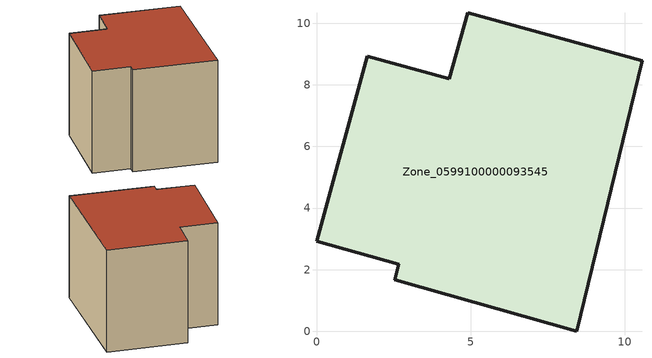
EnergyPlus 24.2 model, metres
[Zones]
Zone_0599100000093545
 floor ground (C_G): 10.56,8.78 8.45,0 2.53,1.68 2.67,2.17 0,2.93 1.65,8.92 4.31,8.19 4.91,10.34 z0
 wall outside (C_F): 8.45,0 10.56,8.78 4.91,10.34 4.31,8.19 1.65,8.92 0,2.93 2.67,2.17 2.53,1.68 8.45,0 z0:7.93
 roof outside (C_R): 4.31,8.19 1.65,8.92 0,2.93 2.67,2.17 2.53,1.68 8.45,0 10.56,8.78 4.91,10.34 z7.93
[BUILDING]
Pand.0599100000093545: North Axis=0; Terrain=City; Loads Convergence Tolerance Value=0.04; Temperature Convergence Tolerance Value=0.4; Solar Distribution=FullExterior; Maximum Number of Warmup Days=25; Minimum Number of Warmup Days=1
[Site:Location]
Rotterdam.The.Hague.AP_ZH_NLD Design_Conditions: Latitude=51.96; Longitude=4.45; Time Zone=1; Elevation=-4.5
[SITE:GROUNDTEMPERATURE:BUILDINGSURFACE]
18, 18, 18, 18, 18, 18, 18, 18, 18, 18, 18, 18
[MATERIAL] Thermal Absorptance=0.9; Solar Absorptance=0.7; Visible Absorptance=0.7
Name | Roughness | Thickness | Conductivity | Density | Specific Heat
G.TI.1975-1991 | MediumSmooth | 0.15 | 0.288461 | 540 | 1210
F.TI.1975-1991 | Rough | 0.3 | 0.230769 | 1920 | 840
R.TI.1975-1991 | MediumRough | 0.2 | 0.153846 | 1500 | 1000
[CONSTRUCTION]
C_G: G.TI.1975-1991
C_F: F.TI.1975-1991
C_R: R.TI.1975-1991
[ZONE]
Zone_0599100000093545: Type=1; Multiplier=1; Ceiling Height=Autocalculate; Volume=Autocalculate; Floor Area=autocalculate; Part of Total Floor Area=Yes
[ZONEINFILTRATION:DESIGNFLOWRATE]
Infil_Zone_0599100000093545: Zone or ZoneList or Space or SpaceList=Zone_0599100000093545; Schedule=AlwaysOn; Design Flow Rate Calculation Method=Flow/Area; Flow Rate per Floor Area=0.003; Constant Term Coefficient=1; Temperature Term Coefficient=0; Velocity Term Coefficient=0; Velocity Squared Term Coefficient=0
[HVACTEMPLATE:ZONE:IDEALLOADSAIRSYSTEM]
Zone_0599100000093545: Maximum Heating Supply Air Temperature=50; Minimum Cooling Supply Air Temperature=13; Maximum Heating Supply Air Humidity Ratio=0.0156; Minimum Cooling Supply Air Humidity Ratio=0.0077; Heating Limit=NoLimit; Cooling Limit=NoLimit; Dehumidification Control Type=ConstantSensibleHeatRatio; Cooling Sensible Heat Ratio=0.7; Dehumidification Setpoint=60; Humidification Control Type=None; Humidification Setpoint=30; Outdoor Air Method=None; Outdoor Air Flow Rate per Person=0.00944; Outdoor Air Flow Rate per Zone Floor Area=0; Outdoor Air Flow Rate per Zone=0; Demand Controlled Ventilation Type=None; Outdoor Air Economizer Type=NoEconomizer; Heat Recovery Type=None; Sensible Heat Recovery Effectiveness=0.7; Latent Heat Recovery Effectiveness=0.65
[ZONECONTROL:THERMOSTAT]
ThermostatControl_Zone_0599100000093545: Zone or ZoneList=Zone_0599100000093545; Control Type Schedule=DualSetpointControlType; Control 1=Thermostat_Zone_0599100000093545; Temperature Difference Between Cutout And Setpoint=0
[THERMOSTATSETPOINT:DUALSETPOINT]
Thermostat_Zone_0599100000093545: Heating Setpoint Temperature Schedule=HeatingSetpoint_Zone_0599100000093545; Cooling Setpoint Temperature Schedule=CoolingSetpoint_Zone_0599100000093545
[SCHEDULE:COMPACT]
HeatingSetpoint_Zone_0599100000093545: Through: 12/31, For: AllDays, Until: 24:00, 21
CoolingSetpoint_Zone_0599100000093545: Through: 12/31, For: AllDays, Until: 24:00, 24
DualSetpointControlType: Through: 12/31, For: AllDays, Until: 24:00, 4
AlwaysOn: Through: 12/31, For: AllDays, Until: 24:00, 1
